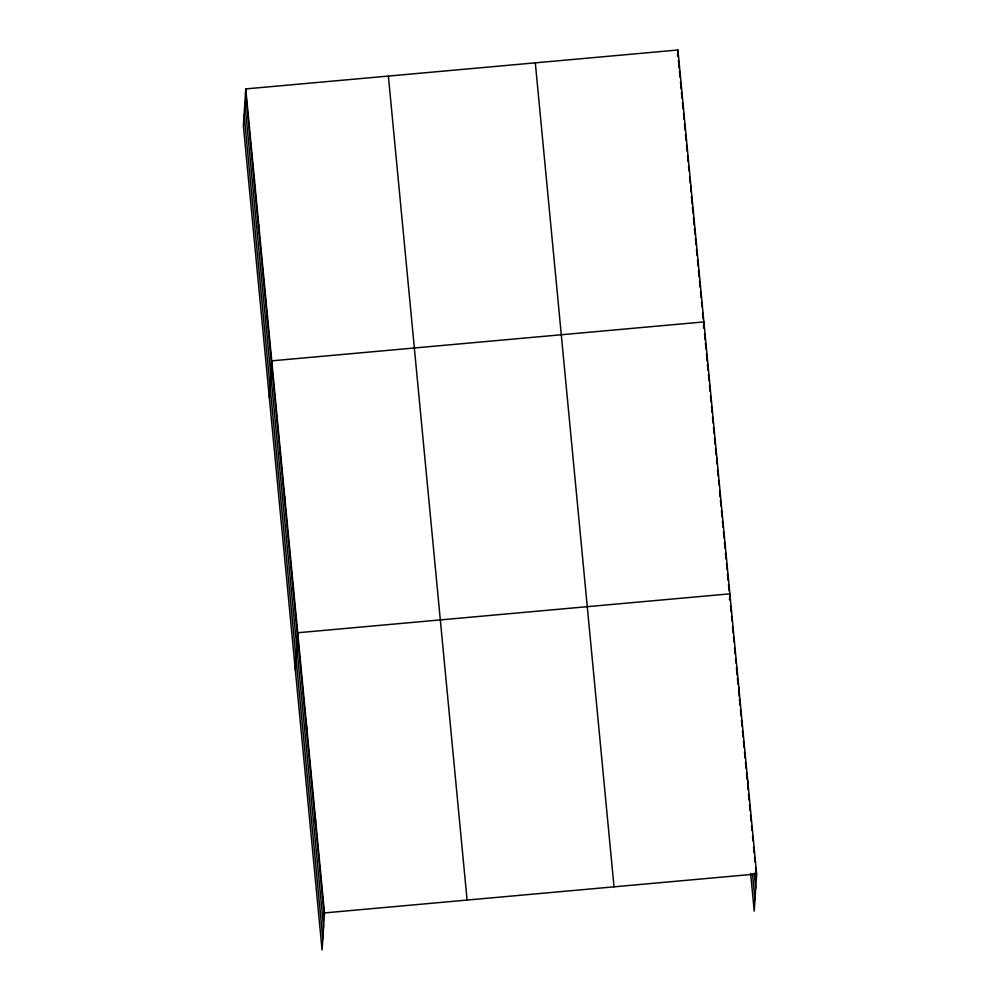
<?xml version="1.0" encoding="UTF-8"?>
<svg xmlns="http://www.w3.org/2000/svg" width="1000" height="1000" viewBox="0 0 1000 1000"><rect width="100%" height="100%" fill="white"/><g stroke="black" fill="none" stroke-linecap="round" stroke-linejoin="round"><path stroke-width="1.5" d="M245.775 88.912L243.375 126.013L322.088 950L324.487 912.913L245.775 88.912L677.913 50L756.625 873.988L754.225 911.087L750.638 873.425M249.913 137.213L250.1 134.238M254.237 182.537L254.425 179.562M258.562 227.862L258.762 224.875M262.9 273.175L263.087 270.2M267.225 318.5L267.413 315.512M269.35 397.925L271.75 360.838L703.888 321.912L703.512 327.713M275.887 409.137L276.075 406.15M280.212 454.45L280.4 451.475M284.538 499.775L284.738 496.8M288.875 545.1L289.062 542.112M293.2 590.413L293.387 587.438M295.325 669.837L297.725 632.75L729.862 593.837L729.488 599.625M301.988 682.425L302.175 679.45M306.45 729.125L306.637 726.137M310.912 775.812L311.1 772.837M315.375 822.5L315.562 819.525M319.825 869.2L320.025 866.213M677.537 55.8L677.913 50M682.25 95.325L682.05 98.3L681.475 92.263M690.9 185.963L691 191.962M695.238 231.275L695.037 234.262L694.463 228.212M708.225 367.238L708.025 370.213L707.45 364.175M716.875 457.875L716.975 463.875M721.213 503.2L721.012 506.175L720.438 500.138M738.787 687.225L739.163 696.225M743.25 733.913L743.05 736.9L742.475 730.875M747.712 780.612L748.088 789.613M752.163 827.3L751.975 830.275L751.538 825.763M324.487 912.913L756.625 873.988M677.725 52.975L678.012 56M678.45 60.538L679.163 68.088M679.45 71.112L680.037 77.15M680.462 81.688L681.188 89.237M682.487 102.837L683.062 108.875M683.5 113.413L684.075 119.45M684.5 123.975L685.088 130.025M685.512 134.55L686.087 140.6M686.525 145.125L687.1 151.175M687.537 155.7L688.112 161.75M688.55 166.275L688.975 170.812M689.55 176.85L690.138 182.9M691.438 196.488L692.15 204.05M692.438 207.062L693.025 213.113M693.45 217.638L694.175 225.2M695.475 238.787L696.05 244.838M696.488 249.363L697.062 255.413M697.487 259.938L698.075 265.988M698.5 270.512L699.075 276.562M699.513 281.087L700.088 287.137M700.525 291.663L701.1 297.7M701.538 302.238L701.963 306.775M702.537 312.812L703.125 318.85M703.7 324.9L703.988 327.925M704.562 333.963L705.138 340M705.425 343.025L706.012 349.062M706.438 353.6L707.163 361.15M708.462 374.75L709.038 380.788M709.475 385.325L710.05 391.362M710.475 395.9L711.062 401.938M711.488 406.475L712.062 412.512M712.5 417.05L713.075 423.088M713.512 427.625L714.087 433.663M714.525 438.2L715.1 444.237M715.525 448.775L716.112 454.812M717.55 469.925L718.125 475.962M718.562 480.5L719 485.025M719.575 491.075L720.15 497.113M721.45 510.712L722.025 516.75M722.463 521.287L723.037 527.325M723.462 531.862L724.05 537.9M724.475 542.438L725.05 548.475M725.487 553.013L726.062 559.05M726.5 563.575L727.075 569.625M727.513 574.15L728.088 580.2M728.512 584.725L729.1 590.775M729.675 596.812L729.963 599.825M730.537 605.85L731.112 611.875M731.538 616.4L731.975 620.913M732.55 626.938L733.125 632.962M733.562 637.487L733.988 642M734.562 648.025L735.138 654.05M735.575 658.575L736 663.088M736.438 667.613L737.15 675.138M737.438 678.15L738.012 684.175M739.463 699.237L740.037 705.263M740.462 709.788L741.038 715.812M741.475 720.325L742.05 726.35M743.487 741.413L744.062 747.438M744.488 751.963L745.062 757.987M745.5 762.5L746.075 768.525M746.513 773.037L747.087 779.062M748.525 794.125L749.1 800.15M749.525 804.675L750.1 810.7M750.537 815.212L751.112 821.237M752.55 836.3L752.975 840.825M753.562 846.85L754.137 852.875M754.562 857.387L755 861.912M755.575 867.938L756.438 876.975M754.262 873.162L755.713 888.225M752.513 874.225L754.963 899.825M535.312 62.838L614.025 886.838M388.375 76.075L467.088 900.062M245.575 91.9L324.288 915.888M244.85 103.15L323.562 927.15M244.1 114.75L322.812 938.75"/></g></svg>
